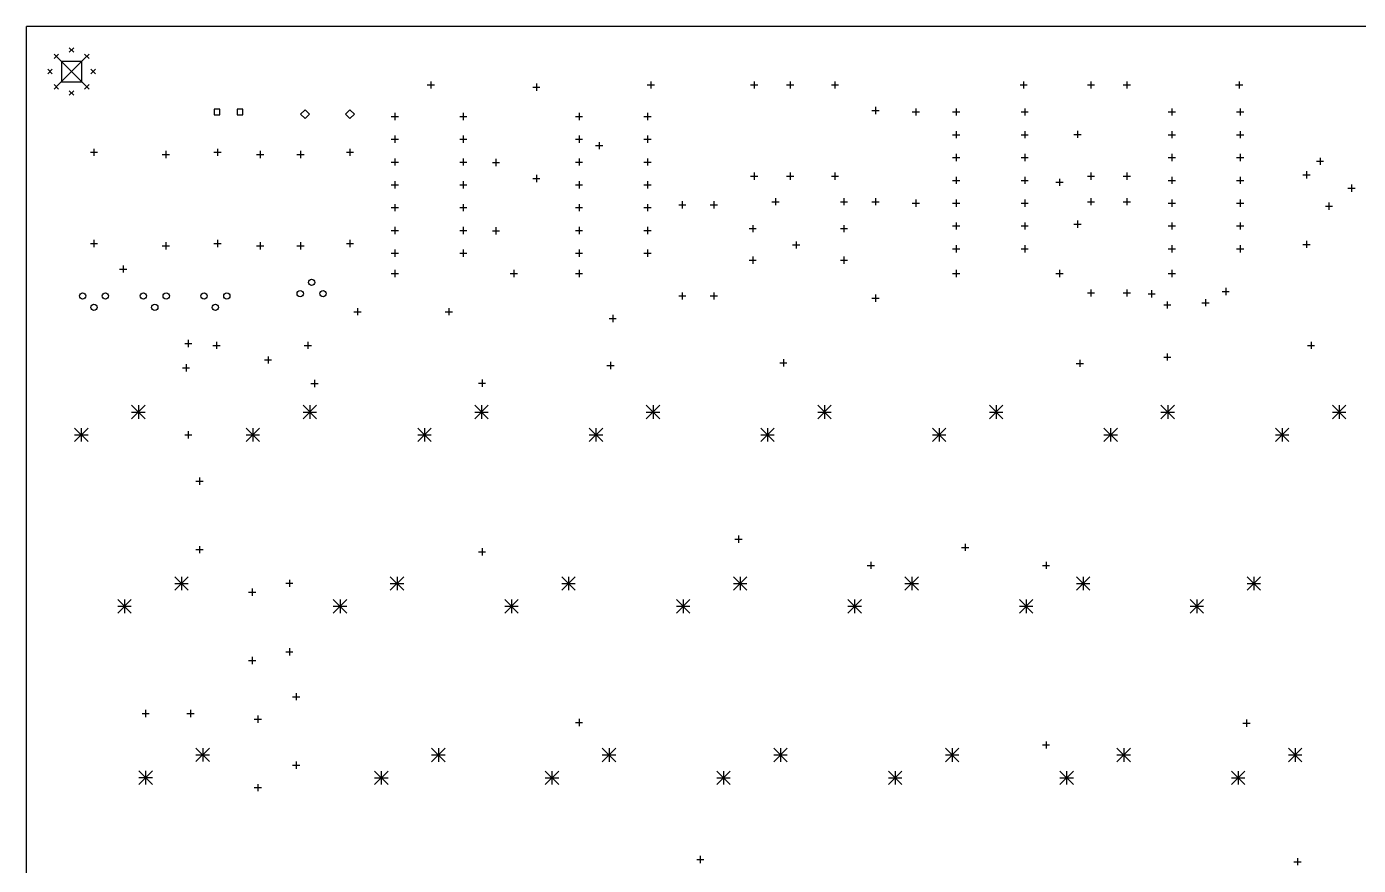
# Model space of a CAD drawing. Extents: x 2.5 to 14.7, y -8.5 to -1.2.
# Drawn here: x 2.64 to 8.48, y -4.86 to -1.18 of the extents above; entities that cross this region are included whole.
import ezdxf

# ---------------------------------------------------------------- set-up
doc = ezdxf.new("R2010")
doc.units = 0
doc.header["$MEASUREMENT"] = 0
doc.layers.add('BLACK', color=7, linetype='CONTINUOUS')

msp = doc.modelspace()

# ---------------------------------------------------------------- linework, layer by layer
at = {"layer": 'BLACK', "linetype": 'CONTINUOUS'}
for p, q in [((2.6378, -6.88976), (2.6378, -1.1811)), ((14.3307, -1.1811), (2.6378, -1.1811)), ((2.8248, -1.27362), (2.84449, -1.29331)), ((2.84449, -1.27362), (2.8248, -1.29331)), ((2.75799, -1.3013), (2.77767, -1.32098)), ((2.77767, -1.3013), (2.75799, -1.32098)), ((2.77165, -1.31496), (2.89764, -1.44094)), ((2.89764, -1.31496), (2.77165, -1.44094)), ((2.87919, -1.33341), (2.7901, -1.33341)), ((2.7901, -1.33341), (2.7901, -1.4225)), ((2.87919, -1.4225), (2.87919, -1.33341)), ((2.89162, -1.3013), (2.9113, -1.32098)), ((2.9113, -1.3013), (2.89162, -1.32098)), ((2.73031, -1.36811), (2.75, -1.3878)), ((2.75, -1.36811), (2.73031, -1.3878)), ((2.91929, -1.36811), (2.93898, -1.3878)), ((2.93898, -1.36811), (2.91929, -1.3878)), ((2.75799, -1.43492), (2.77767, -1.45461)), ((2.77767, -1.43492), (2.75799, -1.45461)), ((2.7901, -1.4225), (2.87919, -1.4225)), ((2.89162, -1.43492), (2.9113, -1.45461)), ((2.9113, -1.43492), (2.89162, -1.45461)), ((4.3937, -1.43701), (4.4252, -1.43701)), ((4.40945, -1.42126), (4.40945, -1.45276)), ((4.8563, -1.44685), (4.8878, -1.44685)), ((4.87205, -1.4311), (4.87205, -1.4626)), ((5.35827, -1.43701), (5.38976, -1.43701)), ((5.37402, -1.42126), (5.37402, -1.45276)), ((5.81102, -1.43701), (5.84252, -1.43701)), ((5.82677, -1.42126), (5.82677, -1.45276)), ((5.9685, -1.43701), (6, -1.43701)), ((5.98425, -1.42126), (5.98425, -1.45276)), ((6.16535, -1.43701), (6.19685, -1.43701)), ((6.1811, -1.42126), (6.1811, -1.45276)), ((6.99213, -1.43701), (7.02362, -1.43701)), ((7.00787, -1.42126), (7.00787, -1.45276)), ((7.2874, -1.43701), (7.3189, -1.43701)), ((7.30315, -1.42126), (7.30315, -1.45276)), ((7.44488, -1.43701), (7.47638, -1.43701)), ((7.46063, -1.42126), (7.46063, -1.45276)), ((7.93701, -1.43701), (7.9685, -1.43701)), ((7.95276, -1.42126), (7.95276, -1.45276)), ((2.8248, -1.4626), (2.84449, -1.48228)), ((2.84449, -1.4626), (2.8248, -1.48228)), ((3.48536, -1.54259), (3.46031, -1.54259)), ((3.46031, -1.54259), (3.46031, -1.56765)), ((3.46031, -1.56765), (3.48536, -1.56765)), ((3.48536, -1.56765), (3.48536, -1.54259)), ((3.58536, -1.54259), (3.56031, -1.54259)), ((3.56031, -1.54259), (3.56031, -1.56765)), ((3.56031, -1.56765), (3.58536, -1.56765)), ((3.58536, -1.56765), (3.58536, -1.54259)), ((3.85827, -1.54528), (3.83858, -1.56496)), ((3.83858, -1.56496), (3.85827, -1.58465)), ((3.87795, -1.56496), (3.85827, -1.54528)), ((3.85827, -1.58465), (3.87795, -1.56496)), ((4.05512, -1.54528), (4.03543, -1.56496)), ((4.03543, -1.56496), (4.05512, -1.58465)), ((4.0748, -1.56496), (4.05512, -1.54528)), ((4.05512, -1.58465), (4.0748, -1.56496)), ((4.23622, -1.5748), (4.26772, -1.5748)), ((4.25197, -1.55906), (4.25197, -1.59055)), ((4.53622, -1.5748), (4.56772, -1.5748)), ((4.55197, -1.55906), (4.55197, -1.59055)), ((5.04331, -1.5748), (5.0748, -1.5748)), ((5.05906, -1.55906), (5.05906, -1.59055)), ((5.34331, -1.5748), (5.3748, -1.5748)), ((5.35906, -1.55906), (5.35906, -1.59055)), ((6.34252, -1.54882), (6.37402, -1.54882)), ((6.35827, -1.53307), (6.35827, -1.56457)), ((6.51969, -1.55512), (6.55118, -1.55512)), ((6.53543, -1.53937), (6.53543, -1.57087)), ((6.69685, -1.55512), (6.72835, -1.55512)), ((6.7126, -1.53937), (6.7126, -1.57087)), ((6.99685, -1.55512), (7.02835, -1.55512)), ((7.0126, -1.53937), (7.0126, -1.57087)), ((7.64173, -1.55512), (7.67323, -1.55512)), ((7.65748, -1.53937), (7.65748, -1.57087)), ((7.94173, -1.55512), (7.97323, -1.55512)), ((7.95748, -1.53937), (7.95748, -1.57087)), ((4.23622, -1.6748), (4.26772, -1.6748)), ((4.25197, -1.65906), (4.25197, -1.69055)), ((4.53622, -1.6748), (4.56772, -1.6748)), ((4.55197, -1.65906), (4.55197, -1.69055)), ((5.04331, -1.6748), (5.0748, -1.6748)), ((5.05906, -1.65906), (5.05906, -1.69055)), ((5.14764, -1.68701), (5.14764, -1.7185)), ((5.34331, -1.6748), (5.3748, -1.6748)), ((5.35906, -1.65906), (5.35906, -1.69055)), ((6.69685, -1.65512), (6.72835, -1.65512)), ((6.7126, -1.63937), (6.7126, -1.67087)), ((6.99685, -1.65512), (7.02835, -1.65512)), ((7.0126, -1.63937), (7.0126, -1.67087)), ((7.22835, -1.65354), (7.25984, -1.65354)), ((7.24409, -1.6378), (7.24409, -1.66929)), ((7.64173, -1.65512), (7.67323, -1.65512)), ((7.65748, -1.63937), (7.65748, -1.67087)), ((7.94173, -1.65512), (7.97323, -1.65512)), ((7.95748, -1.63937), (7.95748, -1.67087)), ((2.91732, -1.73228), (2.94882, -1.73228)), ((2.93307, -1.71654), (2.93307, -1.74803)), ((3.23228, -1.74213), (3.26378, -1.74213)), ((3.24803, -1.72638), (3.24803, -1.75787)), ((3.45866, -1.73228), (3.49016, -1.73228)), ((3.47441, -1.71654), (3.47441, -1.74803)), ((3.64567, -1.74213), (3.67717, -1.74213)), ((3.66142, -1.72638), (3.66142, -1.75787)), ((3.82283, -1.74213), (3.85433, -1.74213)), ((3.83858, -1.72638), (3.83858, -1.75787)), ((4.03937, -1.73228), (4.07087, -1.73228)), ((4.05512, -1.71654), (4.05512, -1.74803)), ((5.13189, -1.70276), (5.16339, -1.70276)), ((6.7126, -1.73937), (6.7126, -1.77087)), ((7.0126, -1.73937), (7.0126, -1.77087)), ((7.65748, -1.73937), (7.65748, -1.77087)), ((7.95748, -1.73937), (7.95748, -1.77087)), ((4.23622, -1.7748), (4.26772, -1.7748)), ((4.25197, -1.75906), (4.25197, -1.79055)), ((4.53622, -1.7748), (4.56772, -1.7748)), ((4.55197, -1.75906), (4.55197, -1.79055)), ((4.67913, -1.77677), (4.71063, -1.77677)), ((4.69488, -1.76102), (4.69488, -1.79252)), ((5.04331, -1.7748), (5.0748, -1.7748)), ((5.05906, -1.75906), (5.05906, -1.79055)), ((5.34331, -1.7748), (5.3748, -1.7748)), ((5.35906, -1.75906), (5.35906, -1.79055)), ((6.69685, -1.75512), (6.72835, -1.75512)), ((6.99685, -1.75512), (7.02835, -1.75512)), ((7.64173, -1.75512), (7.67323, -1.75512)), ((7.94173, -1.75512), (7.97323, -1.75512)), ((8.29134, -1.77165), (8.32283, -1.77165)), ((8.30709, -1.75591), (8.30709, -1.7874)), ((4.25197, -1.85906), (4.25197, -1.89055)), ((4.55197, -1.85906), (4.55197, -1.89055)), ((4.8563, -1.84685), (4.8878, -1.84685)), ((4.87205, -1.8311), (4.87205, -1.8626)), ((5.05906, -1.85906), (5.05906, -1.89055)), ((5.35906, -1.85906), (5.35906, -1.89055)), ((5.81102, -1.83701), (5.84252, -1.83701)), ((5.82677, -1.82126), (5.82677, -1.85276)), ((5.9685, -1.83701), (6, -1.83701)), ((5.98425, -1.82126), (5.98425, -1.85276)), ((6.16535, -1.83701), (6.19685, -1.83701)), ((6.1811, -1.82126), (6.1811, -1.85276)), ((6.69685, -1.85512), (6.72835, -1.85512)), ((6.7126, -1.83937), (6.7126, -1.87087)), ((6.99685, -1.85512), (7.02835, -1.85512)), ((7.0126, -1.83937), (7.0126, -1.87087)), ((7.14961, -1.86378), (7.1811, -1.86378)), ((7.16535, -1.84803), (7.16535, -1.87953)), ((7.2874, -1.83701), (7.3189, -1.83701)), ((7.30315, -1.82126), (7.30315, -1.85276)), ((7.44488, -1.83701), (7.47638, -1.83701)), ((7.46063, -1.82126), (7.46063, -1.85276)), ((7.64173, -1.85512), (7.67323, -1.85512)), ((7.65748, -1.83937), (7.65748, -1.87087)), ((7.94173, -1.85512), (7.97323, -1.85512)), ((7.95748, -1.83937), (7.95748, -1.87087)), ((8.23228, -1.83071), (8.26378, -1.83071)), ((8.24803, -1.81496), (8.24803, -1.84646)), ((4.23622, -1.8748), (4.26772, -1.8748)), ((4.53622, -1.8748), (4.56772, -1.8748)), ((5.04331, -1.8748), (5.0748, -1.8748)), ((5.34331, -1.8748), (5.3748, -1.8748)), ((8.42913, -1.88976), (8.46063, -1.88976)), ((8.44488, -1.87402), (8.44488, -1.90551)), ((4.23622, -1.9748), (4.26772, -1.9748)), ((4.25197, -1.95906), (4.25197, -1.99055)), ((4.53622, -1.9748), (4.56772, -1.9748)), ((4.55197, -1.95906), (4.55197, -1.99055)), ((5.04331, -1.9748), (5.0748, -1.9748)), ((5.05906, -1.95906), (5.05906, -1.99055)), ((5.34331, -1.9748), (5.3748, -1.9748)), ((5.35906, -1.95906), (5.35906, -1.99055)), ((5.49606, -1.9622), (5.52756, -1.9622)), ((5.51181, -1.94646), (5.51181, -1.97795)), ((5.63386, -1.9622), (5.66535, -1.9622)), ((5.64961, -1.94646), (5.64961, -1.97795)), ((5.90472, -1.94882), (5.93622, -1.94882)), ((5.92047, -1.93307), (5.92047, -1.96457)), ((6.20472, -1.94882), (6.23622, -1.94882)), ((6.22047, -1.93307), (6.22047, -1.96457)), ((6.34252, -1.94882), (6.37402, -1.94882)), ((6.35827, -1.93307), (6.35827, -1.96457)), ((6.51969, -1.95512), (6.55118, -1.95512)), ((6.53543, -1.93937), (6.53543, -1.97087)), ((6.69685, -1.95512), (6.72835, -1.95512)), ((6.7126, -1.93937), (6.7126, -1.97087)), ((6.99685, -1.95512), (7.02835, -1.95512)), ((7.0126, -1.93937), (7.0126, -1.97087)), ((7.2874, -1.94882), (7.3189, -1.94882)), ((7.30315, -1.93307), (7.30315, -1.96457)), ((7.44488, -1.94882), (7.47638, -1.94882)), ((7.46063, -1.93307), (7.46063, -1.96457)), ((7.64173, -1.95512), (7.67323, -1.95512)), ((7.65748, -1.93937), (7.65748, -1.97087)), ((7.94173, -1.95512), (7.97323, -1.95512)), ((7.95748, -1.93937), (7.95748, -1.97087)), ((8.33071, -1.9685), (8.3622, -1.9685)), ((8.34646, -1.95276), (8.34646, -1.98425)), ((6.7126, -2.03937), (6.7126, -2.07087)), ((7.0126, -2.03937), (7.0126, -2.07087)), ((7.24409, -2.0315), (7.24409, -2.06299)), ((7.65748, -2.03937), (7.65748, -2.07087)), ((7.95748, -2.03937), (7.95748, -2.07087)), ((4.23622, -2.0748), (4.26772, -2.0748)), ((4.25197, -2.05906), (4.25197, -2.09055)), ((4.53622, -2.0748), (4.56772, -2.0748)), ((4.55197, -2.05906), (4.55197, -2.09055)), ((4.67913, -2.07677), (4.71063, -2.07677)), ((4.69488, -2.06102), (4.69488, -2.09252)), ((5.04331, -2.0748), (5.0748, -2.0748)), ((5.05906, -2.05906), (5.05906, -2.09055)), ((5.34331, -2.0748), (5.3748, -2.0748)), ((5.35906, -2.05906), (5.35906, -2.09055)), ((5.80472, -2.06693), (5.83622, -2.06693)), ((5.82047, -2.05118), (5.82047, -2.08268)), ((6.20472, -2.06693), (6.23622, -2.06693)), ((6.22047, -2.05118), (6.22047, -2.08268)), ((6.69685, -2.05512), (6.72835, -2.05512)), ((6.99685, -2.05512), (7.02835, -2.05512)), ((7.22835, -2.04724), (7.25984, -2.04724)), ((7.64173, -2.05512), (7.67323, -2.05512)), ((7.94173, -2.05512), (7.97323, -2.05512)), ((2.91732, -2.13228), (2.94882, -2.13228)), ((2.93307, -2.11654), (2.93307, -2.14803)), ((3.23228, -2.14213), (3.26378, -2.14213)), ((3.24803, -2.12638), (3.24803, -2.15787)), ((3.45866, -2.13228), (3.49016, -2.13228)), ((3.47441, -2.11654), (3.47441, -2.14803)), ((3.64567, -2.14213), (3.67717, -2.14213)), ((3.66142, -2.12638), (3.66142, -2.15787)), ((3.82283, -2.14213), (3.85433, -2.14213)), ((3.83858, -2.12638), (3.83858, -2.15787)), ((4.03937, -2.13228), (4.07087, -2.13228)), ((4.05512, -2.11654), (4.05512, -2.14803)), ((4.25197, -2.15906), (4.25197, -2.19055)), ((4.55197, -2.15906), (4.55197, -2.19055)), ((5.05906, -2.15906), (5.05906, -2.19055)), ((5.35906, -2.15906), (5.35906, -2.19055)), ((5.99555, -2.13831), (6.02705, -2.13831)), ((6.0113, -2.12256), (6.0113, -2.15406)), ((6.69685, -2.15512), (6.72835, -2.15512)), ((6.7126, -2.13937), (6.7126, -2.17087)), ((6.99685, -2.15512), (7.02835, -2.15512)), ((7.0126, -2.13937), (7.0126, -2.17087)), ((7.64173, -2.15512), (7.67323, -2.15512)), ((7.65748, -2.13937), (7.65748, -2.17087)), ((7.94173, -2.15512), (7.97323, -2.15512)), ((7.95748, -2.13937), (7.95748, -2.17087)), ((8.23228, -2.13583), (8.26378, -2.13583)), ((8.24803, -2.12008), (8.24803, -2.15157)), ((4.23622, -2.1748), (4.26772, -2.1748)), ((4.53622, -2.1748), (4.56772, -2.1748)), ((5.04331, -2.1748), (5.0748, -2.1748)), ((5.34331, -2.1748), (5.3748, -2.1748)), ((5.80472, -2.20472), (5.83622, -2.20472)), ((5.82047, -2.18898), (5.82047, -2.22047)), ((6.20472, -2.20472), (6.23622, -2.20472)), ((6.22047, -2.18898), (6.22047, -2.22047)), ((3.04528, -2.24409), (3.07677, -2.24409)), ((3.06102, -2.22835), (3.06102, -2.25984)), ((4.23622, -2.26378), (4.26772, -2.26378)), ((4.25197, -2.24803), (4.25197, -2.27953)), ((4.75787, -2.26378), (4.78937, -2.26378)), ((4.77362, -2.24803), (4.77362, -2.27953)), ((5.04331, -2.26378), (5.0748, -2.26378)), ((5.05906, -2.24803), (5.05906, -2.27953)), ((6.69685, -2.26378), (6.72835, -2.26378)), ((6.7126, -2.24803), (6.7126, -2.27953)), ((7.14961, -2.26378), (7.1811, -2.26378)), ((7.16535, -2.24803), (7.16535, -2.27953)), ((7.64173, -2.26378), (7.67323, -2.26378)), ((7.65748, -2.24803), (7.65748, -2.27953)), ((7.30315, -2.33307), (7.30315, -2.36457)), ((7.46063, -2.33307), (7.46063, -2.36457)), ((7.8937, -2.32677), (7.8937, -2.35827)), ((5.49606, -2.3622), (5.52756, -2.3622)), ((5.51181, -2.34646), (5.51181, -2.37795)), ((5.63386, -2.3622), (5.66535, -2.3622)), ((5.64961, -2.34646), (5.64961, -2.37795)), ((6.34252, -2.37205), (6.37402, -2.37205)), ((6.35827, -2.3563), (6.35827, -2.3878)), ((7.2874, -2.34882), (7.3189, -2.34882)), ((7.44488, -2.34882), (7.47638, -2.34882)), ((7.55315, -2.35236), (7.58465, -2.35236)), ((7.5689, -2.33661), (7.5689, -2.36811)), ((7.6378, -2.38583), (7.6378, -2.41732)), ((7.78937, -2.39173), (7.82087, -2.39173)), ((7.80512, -2.37598), (7.80512, -2.40748)), ((7.87795, -2.34252), (7.90945, -2.34252)), ((4.07244, -2.4311), (4.10394, -2.4311)), ((4.08819, -2.41535), (4.08819, -2.44685)), ((4.47244, -2.4311), (4.50394, -2.4311)), ((4.48819, -2.41535), (4.48819, -2.44685)), ((5.20669, -2.44488), (5.20669, -2.47638)), ((7.62205, -2.40157), (7.65354, -2.40157)), ((5.19094, -2.46063), (5.22244, -2.46063)), ((3.34646, -2.55512), (3.34646, -2.58661)), ((3.47008, -2.56299), (3.47008, -2.59449)), ((3.87008, -2.56299), (3.87008, -2.59449)), ((8.26772, -2.56299), (8.26772, -2.59449)), ((3.33071, -2.57087), (3.3622, -2.57087)), ((3.45433, -2.57874), (3.48583, -2.57874)), ((3.85433, -2.57874), (3.88583, -2.57874)), ((7.6378, -2.61417), (7.6378, -2.64567)), ((8.25197, -2.57874), (8.28346, -2.57874)), ((3.32087, -2.67717), (3.35236, -2.67717)), ((3.33661, -2.66142), (3.33661, -2.69291)), ((3.68012, -2.64272), (3.71161, -2.64272)), ((3.69587, -2.62697), (3.69587, -2.65846)), ((5.1811, -2.66732), (5.2126, -2.66732)), ((5.19685, -2.65157), (5.19685, -2.68307)), ((5.93898, -2.65551), (5.97047, -2.65551)), ((5.95472, -2.63976), (5.95472, -2.67126)), ((7.23819, -2.65748), (7.26969, -2.65748)), ((7.25394, -2.64173), (7.25394, -2.67323)), ((7.62205, -2.62992), (7.65354, -2.62992)), ((3.89961, -2.73031), (3.89961, -2.76181)), ((4.63386, -2.72835), (4.63386, -2.75984)), ((3.88386, -2.74606), (3.91535, -2.74606)), ((4.61811, -2.74409), (4.64961, -2.74409)), ((3.09803, -2.84134), (3.15709, -2.90039)), ((3.15709, -2.84134), (3.09803, -2.90039)), ((3.12756, -2.84134), (3.12756, -2.90039)), ((3.85, -2.84134), (3.90906, -2.90039)), ((3.90906, -2.84134), (3.85, -2.90039)), ((3.87953, -2.84134), (3.87953, -2.90039)), ((4.60197, -2.84134), (4.66102, -2.90039)), ((4.66102, -2.84134), (4.60197, -2.90039)), ((4.6315, -2.84134), (4.6315, -2.90039)), ((5.35394, -2.84134), (5.41299, -2.90039)), ((5.41299, -2.84134), (5.35394, -2.90039)), ((5.38346, -2.84134), (5.38346, -2.90039)), ((6.10591, -2.84134), (6.16496, -2.90039)), ((6.16496, -2.84134), (6.10591, -2.90039)), ((6.13543, -2.84134), (6.13543, -2.90039)), ((6.85787, -2.84134), (6.91693, -2.90039)), ((6.91693, -2.84134), (6.85787, -2.90039)), ((6.8874, -2.84134), (6.8874, -2.90039)), ((7.60984, -2.84134), (7.6689, -2.90039)), ((7.6689, -2.84134), (7.60984, -2.90039)), ((7.63937, -2.84134), (7.63937, -2.90039)), ((8.36181, -2.84134), (8.42087, -2.90039)), ((8.42087, -2.84134), (8.36181, -2.90039)), ((8.39134, -2.84134), (8.39134, -2.90039)), ((3.09803, -2.87087), (3.15709, -2.87087)), ((3.85, -2.87087), (3.90906, -2.87087)), ((4.60197, -2.87087), (4.66102, -2.87087)), ((5.35394, -2.87087), (5.41299, -2.87087)), ((6.10591, -2.87087), (6.16496, -2.87087)), ((6.85787, -2.87087), (6.91693, -2.87087)), ((7.60984, -2.87087), (7.6689, -2.87087)), ((8.36181, -2.87087), (8.42087, -2.87087)), ((2.84803, -2.94134), (2.90709, -3.00039)), ((2.90709, -2.94134), (2.84803, -3.00039)), ((2.84803, -2.97087), (2.90709, -2.97087)), ((2.87756, -2.94134), (2.87756, -3.00039)), ((3.33071, -2.97087), (3.3622, -2.97087)), ((3.34646, -2.95512), (3.34646, -2.98661)), ((3.6, -2.94134), (3.65906, -3.00039)), ((3.65906, -2.94134), (3.6, -3.00039)), ((3.6, -2.97087), (3.65906, -2.97087)), ((3.62953, -2.94134), (3.62953, -3.00039)), ((4.35197, -2.94134), (4.41102, -3.00039)), ((4.41102, -2.94134), (4.35197, -3.00039)), ((4.35197, -2.97087), (4.41102, -2.97087)), ((4.3815, -2.94134), (4.3815, -3.00039)), ((5.10394, -2.94134), (5.16299, -3.00039)), ((5.16299, -2.94134), (5.10394, -3.00039)), ((5.10394, -2.97087), (5.16299, -2.97087)), ((5.13346, -2.94134), (5.13346, -3.00039)), ((5.85591, -2.94134), (5.91496, -3.00039)), ((5.91496, -2.94134), (5.85591, -3.00039)), ((5.85591, -2.97087), (5.91496, -2.97087)), ((5.88543, -2.94134), (5.88543, -3.00039)), ((6.60787, -2.94134), (6.66693, -3.00039)), ((6.66693, -2.94134), (6.60787, -3.00039)), ((6.60787, -2.97087), (6.66693, -2.97087)), ((6.6374, -2.94134), (6.6374, -3.00039)), ((7.35984, -2.94134), (7.4189, -3.00039)), ((7.4189, -2.94134), (7.35984, -3.00039)), ((7.35984, -2.97087), (7.4189, -2.97087)), ((7.38937, -2.94134), (7.38937, -3.00039)), ((8.11181, -2.94134), (8.17087, -3.00039)), ((8.17087, -2.94134), (8.11181, -3.00039)), ((8.11181, -2.97087), (8.17087, -2.97087)), ((8.14134, -2.94134), (8.14134, -3.00039)), ((3.37992, -3.17441), (3.41142, -3.17441)), ((3.39567, -3.15866), (3.39567, -3.19016)), ((5.74272, -3.42815), (5.77421, -3.42815)), ((5.75847, -3.4124), (5.75847, -3.4439)), ((3.37992, -3.47441), (3.41142, -3.47441)), ((3.39567, -3.45866), (3.39567, -3.49016)), ((4.61811, -3.48425), (4.64961, -3.48425)), ((4.63386, -3.4685), (4.63386, -3.5)), ((6.73622, -3.46457), (6.76772, -3.46457)), ((6.75197, -3.44882), (6.75197, -3.48031)), ((6.32283, -3.54331), (6.35433, -3.54331)), ((6.33858, -3.52756), (6.33858, -3.55906)), ((7.09055, -3.54331), (7.12205, -3.54331)), ((7.1063, -3.52756), (7.1063, -3.55906)), ((3.28701, -3.59331), (3.34606, -3.65236)), ((3.34606, -3.59331), (3.28701, -3.65236)), ((3.31654, -3.59331), (3.31654, -3.65236)), ((3.78937, -3.6063), (3.78937, -3.6378)), ((4.23189, -3.59331), (4.29094, -3.65236)), ((4.29094, -3.59331), (4.23189, -3.65236)), ((4.26142, -3.59331), (4.26142, -3.65236)), ((4.98386, -3.59331), (5.04291, -3.65236)), ((5.04291, -3.59331), (4.98386, -3.65236)), ((5.01339, -3.59331), (5.01339, -3.65236)), ((5.73583, -3.59331), (5.79488, -3.65236)), ((5.79488, -3.59331), (5.73583, -3.65236)), ((5.76535, -3.59331), (5.76535, -3.65236)), ((6.4878, -3.59331), (6.54685, -3.65236)), ((6.54685, -3.59331), (6.4878, -3.65236)), ((6.51732, -3.59331), (6.51732, -3.65236)), ((7.23976, -3.59331), (7.29882, -3.65236)), ((7.29882, -3.59331), (7.23976, -3.65236)), ((7.26929, -3.59331), (7.26929, -3.65236)), ((7.9878, -3.59331), (8.04685, -3.65236)), ((8.04685, -3.59331), (7.9878, -3.65236)), ((8.01732, -3.59331), (8.01732, -3.65236)), ((3.28701, -3.62283), (3.34606, -3.62283)), ((3.61024, -3.66063), (3.64173, -3.66063)), ((3.62598, -3.64488), (3.62598, -3.67638)), ((3.77362, -3.62205), (3.80512, -3.62205)), ((4.23189, -3.62283), (4.29094, -3.62283)), ((4.98386, -3.62283), (5.04291, -3.62283)), ((5.73583, -3.62283), (5.79488, -3.62283)), ((6.4878, -3.62283), (6.54685, -3.62283)), ((7.23976, -3.62283), (7.29882, -3.62283)), ((7.9878, -3.62283), (8.04685, -3.62283)), ((3.03701, -3.69331), (3.09606, -3.75236)), ((3.09606, -3.69331), (3.03701, -3.75236)), ((3.03701, -3.72283), (3.09606, -3.72283)), ((3.06654, -3.69331), (3.06654, -3.75236)), ((3.98189, -3.69331), (4.04094, -3.75236)), ((4.04094, -3.69331), (3.98189, -3.75236)), ((3.98189, -3.72283), (4.04094, -3.72283)), ((4.01142, -3.69331), (4.01142, -3.75236)), ((4.73386, -3.69331), (4.79291, -3.75236)), ((4.79291, -3.69331), (4.73386, -3.75236)), ((4.73386, -3.72283), (4.79291, -3.72283)), ((4.76339, -3.69331), (4.76339, -3.75236)), ((5.48583, -3.69331), (5.54488, -3.75236)), ((5.54488, -3.69331), (5.48583, -3.75236)), ((5.48583, -3.72283), (5.54488, -3.72283)), ((5.51535, -3.69331), (5.51535, -3.75236)), ((6.2378, -3.69331), (6.29685, -3.75236)), ((6.29685, -3.69331), (6.2378, -3.75236)), ((6.2378, -3.72283), (6.29685, -3.72283)), ((6.26732, -3.69331), (6.26732, -3.75236)), ((6.98976, -3.69331), (7.04882, -3.75236)), ((7.04882, -3.69331), (6.98976, -3.75236)), ((6.98976, -3.72283), (7.04882, -3.72283)), ((7.01929, -3.69331), (7.01929, -3.75236)), ((7.7378, -3.69331), (7.79685, -3.75236)), ((7.79685, -3.69331), (7.7378, -3.75236)), ((7.7378, -3.72283), (7.79685, -3.72283)), ((7.76732, -3.69331), (7.76732, -3.75236)), ((3.78937, -3.9063), (3.78937, -3.9378)), ((3.61024, -3.96063), (3.64173, -3.96063)), ((3.62598, -3.94488), (3.62598, -3.97638)), ((3.77362, -3.92205), (3.80512, -3.92205)), ((3.80315, -4.11929), (3.83465, -4.11929)), ((3.8189, -4.10354), (3.8189, -4.13504)), ((3.1437, -4.19291), (3.1752, -4.19291)), ((3.15945, -4.17717), (3.15945, -4.20866)), ((3.34055, -4.19291), (3.37205, -4.19291)), ((3.3563, -4.17717), (3.3563, -4.20866)), ((3.65157, -4.20197), (3.65157, -4.23346)), ((3.63583, -4.21772), (3.66732, -4.21772)), ((5.04331, -4.23228), (5.0748, -4.23228)), ((5.05906, -4.21654), (5.05906, -4.24803)), ((7.96919, -4.23494), (8.00069, -4.23494)), ((7.98494, -4.21919), (7.98494, -4.25069)), ((7.1063, -4.31496), (7.1063, -4.34646)), ((3.37992, -4.34449), (3.43898, -4.40354)), ((3.43898, -4.34449), (3.37992, -4.40354)), ((3.37992, -4.37402), (3.43898, -4.37402)), ((3.40945, -4.34449), (3.40945, -4.40354)), ((4.41299, -4.34528), (4.47205, -4.40433)), ((4.47205, -4.34528), (4.41299, -4.40433)), ((4.41299, -4.3748), (4.47205, -4.3748)), ((4.44252, -4.34528), (4.44252, -4.40433)), ((5.16102, -4.34528), (5.22008, -4.40433)), ((5.22008, -4.34528), (5.16102, -4.40433)), ((5.16102, -4.3748), (5.22008, -4.3748)), ((5.19055, -4.34528), (5.19055, -4.40433)), ((5.91299, -4.34528), (5.97205, -4.40433)), ((5.97205, -4.34528), (5.91299, -4.40433)), ((5.91299, -4.3748), (5.97205, -4.3748)), ((5.94252, -4.34528), (5.94252, -4.40433)), ((6.66496, -4.34528), (6.72402, -4.40433)), ((6.72402, -4.34528), (6.66496, -4.40433)), ((6.66496, -4.3748), (6.72402, -4.3748)), ((6.69449, -4.34528), (6.69449, -4.40433)), ((7.09055, -4.33071), (7.12205, -4.33071)), ((7.41693, -4.34528), (7.47598, -4.40433)), ((7.47598, -4.34528), (7.41693, -4.40433)), ((7.41693, -4.3748), (7.47598, -4.3748)), ((7.44646, -4.34528), (7.44646, -4.40433)), ((8.1689, -4.34528), (8.22795, -4.40433)), ((8.22795, -4.34528), (8.1689, -4.40433)), ((8.1689, -4.3748), (8.22795, -4.3748)), ((8.19843, -4.34528), (8.19843, -4.40433)), ((3.80315, -4.41929), (3.83465, -4.41929)), ((3.8189, -4.40354), (3.8189, -4.43504)), ((3.12992, -4.44449), (3.18898, -4.50354)), ((3.18898, -4.44449), (3.12992, -4.50354)), ((3.12992, -4.47402), (3.18898, -4.47402)), ((3.15945, -4.44449), (3.15945, -4.50354)), ((4.16299, -4.44528), (4.22205, -4.50433)), ((4.22205, -4.44528), (4.16299, -4.50433)), ((4.16299, -4.4748), (4.22205, -4.4748)), ((4.19252, -4.44528), (4.19252, -4.50433)), ((4.91102, -4.44528), (4.97008, -4.50433)), ((4.97008, -4.44528), (4.91102, -4.50433)), ((4.91102, -4.4748), (4.97008, -4.4748)), ((4.94055, -4.44528), (4.94055, -4.50433)), ((5.66299, -4.44528), (5.72205, -4.50433)), ((5.72205, -4.44528), (5.66299, -4.50433)), ((5.66299, -4.4748), (5.72205, -4.4748)), ((5.69252, -4.44528), (5.69252, -4.50433)), ((6.41496, -4.44528), (6.47402, -4.50433)), ((6.47402, -4.44528), (6.41496, -4.50433)), ((6.41496, -4.4748), (6.47402, -4.4748)), ((6.44449, -4.44528), (6.44449, -4.50433)), ((7.16693, -4.44528), (7.22598, -4.50433)), ((7.22598, -4.44528), (7.16693, -4.50433)), ((7.16693, -4.4748), (7.22598, -4.4748)), ((7.19646, -4.44528), (7.19646, -4.50433)), ((7.9189, -4.44528), (7.97795, -4.50433)), ((7.97795, -4.44528), (7.9189, -4.50433)), ((7.9189, -4.4748), (7.97795, -4.4748)), ((7.94843, -4.44528), (7.94843, -4.50433)), ((3.63583, -4.51772), (3.66732, -4.51772)), ((3.65157, -4.50197), (3.65157, -4.53346)), ((5.5748, -4.83268), (5.6063, -4.83268)), ((5.59055, -4.81693), (5.59055, -4.84843)), ((8.19291, -4.84252), (8.22441, -4.84252)), ((8.20866, -4.82677), (8.20866, -4.85827))]:
    msp.add_line(p, q, dxfattribs=at)
at = {"layer": 'BLACK'}
for centre in [(3.88701, -2.30236), (2.88307, -2.3622), (2.98307, -2.3622), (3.14961, -2.3622), (3.24961, -2.3622), (3.41535, -2.3622), (3.51535, -2.3622), (3.83701, -2.35236), (3.93701, -2.35236), (2.93307, -2.4122), (3.19961, -2.4122), (3.46535, -2.4122)]:
    msp.add_circle(centre, 0.01378, dxfattribs=at)

doc.saveas('drawing.dxf')
